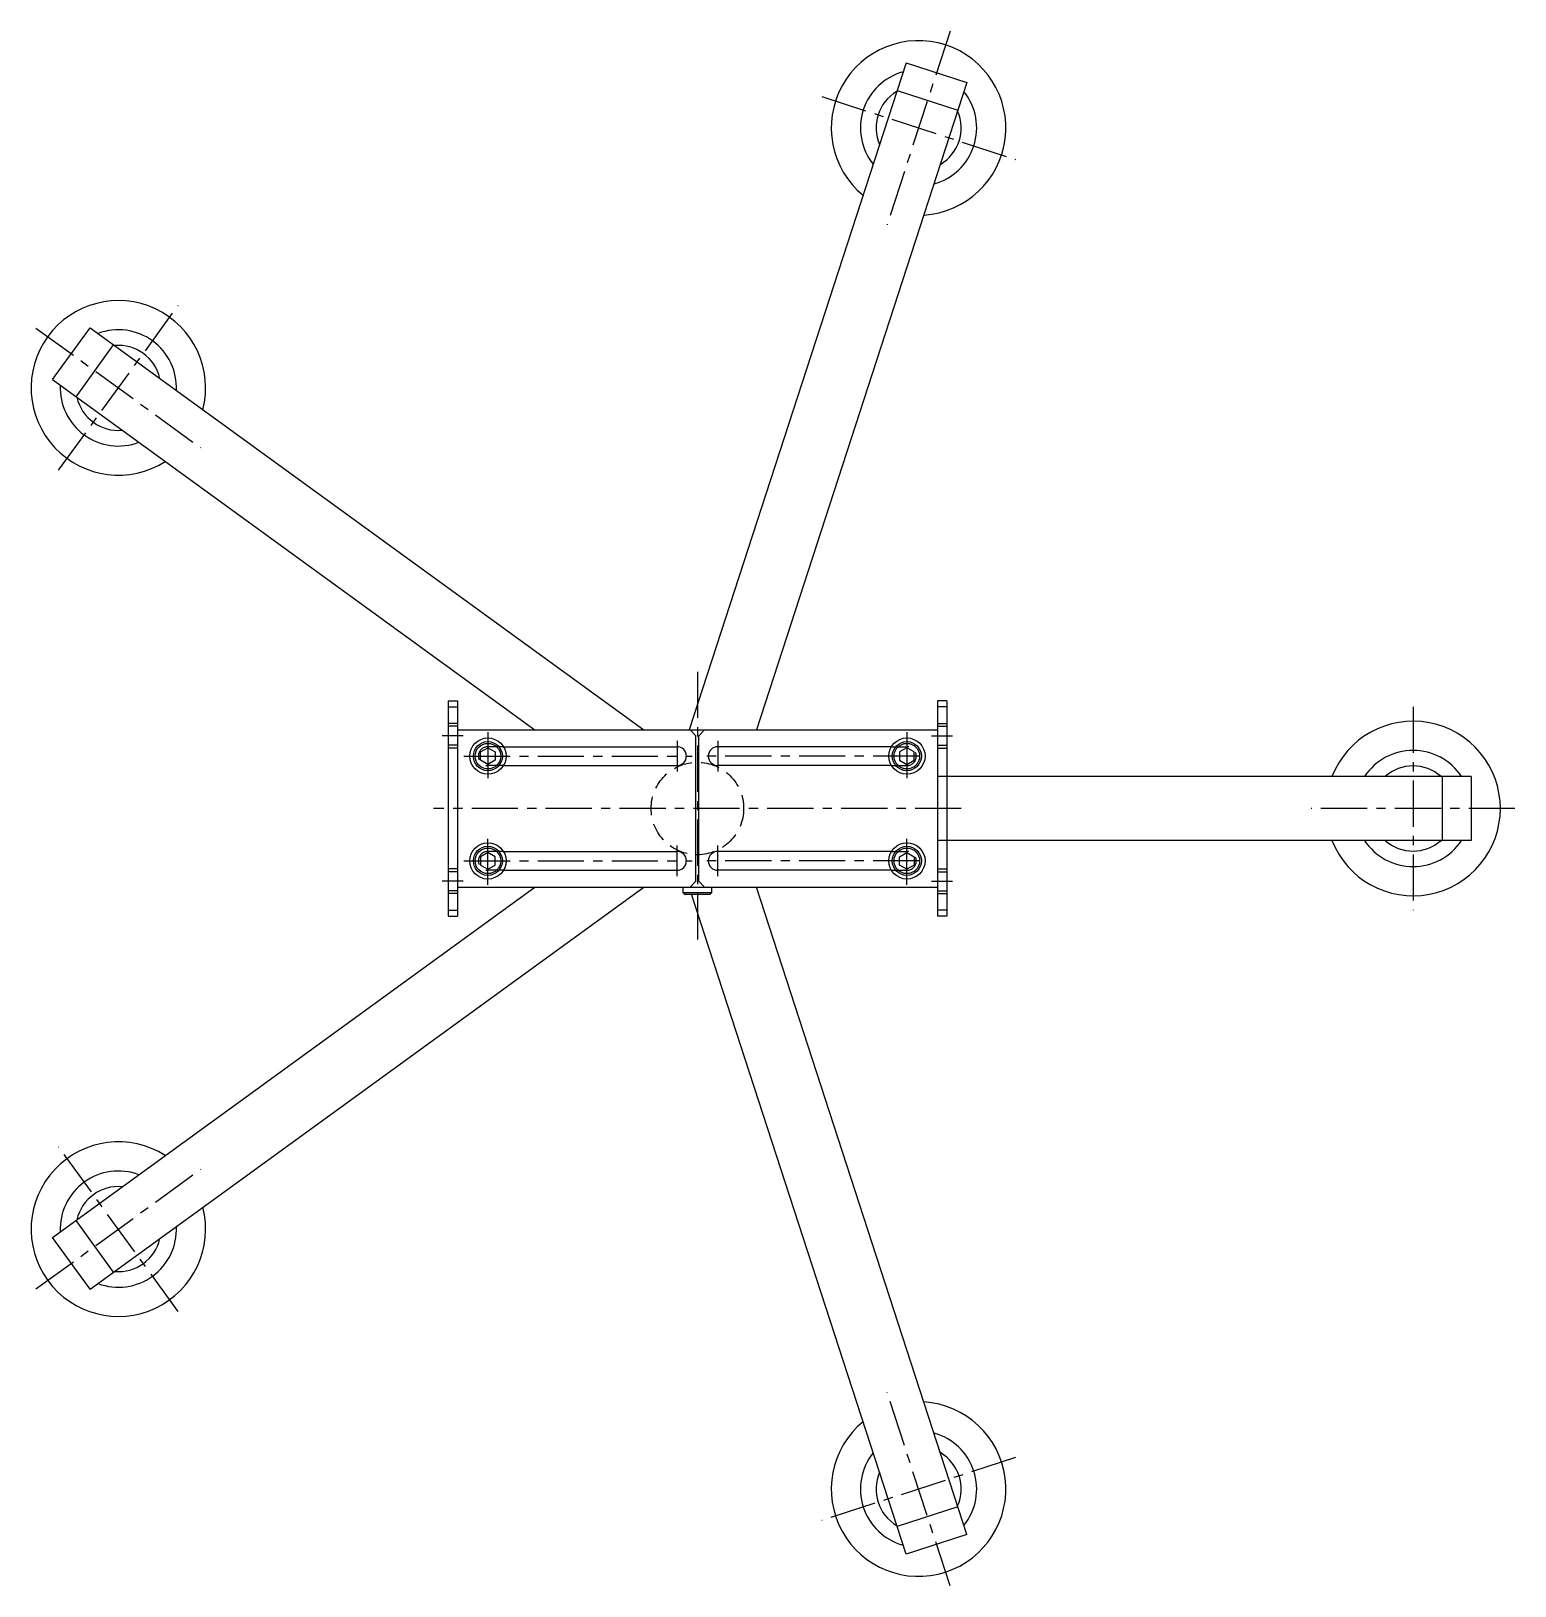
# Model space of a CAD drawing. Extents: x 0 to 1220, y -8 to 1254.
# Drawn here: x 0 to 510, y 719 to 1254 of the extents above; entities that cross this region are included whole.
import ezdxf

# ---------------------------------------------------------------- set-up
doc = ezdxf.new("R2010")
doc.units = 0
doc.header["$LTSCALE"] = 0.5
doc.linetypes.add('CENTER', pattern=[50.8, 31.75, -6.35, 6.35, -6.35])
doc.linetypes.add('DASHED', pattern=[19.05, 12.7, -6.35])
doc.layers.get('0').update_dxf_attribs({"linetype": 'CONTINUOUS'})
doc.layers.add('CENTER', color=1, linetype='CENTER')

msp = doc.modelspace()

# ---------------------------------------------------------------- linework, layer by layer
at = {"color": 7, "linetype": 'CONTINUOUS'}
for p, q in [((300.76, 1242.91), (226.22, 1013.53)), ((300.76, 1242.91), (321.68, 1236.11)), ((321.68, 1236.11), (249.36, 1013.53)), ((297.66, 1233.4), (318.59, 1226.6)), ((7.35, 1133.98), (20.29, 1151.78)), ((20.29, 1151.78), (210.57, 1013.53)), ((15.44, 1128.1), (28.38, 1145.9)), ((7.35, 1133.98), (173.14, 1013.53)), ((143.32, 1023.53), (146.52, 1023.53)), ((143.32, 1023.53), (143.32, 949.53)), ((143.32, 1021.53), (146.52, 1021.53)), ((146.52, 1023.53), (146.52, 949.53)), ((314.72, 1023.53), (311.52, 1023.53)), ((311.52, 1023.53), (311.52, 949.53)), ((314.72, 1021.53), (311.52, 1021.53)), ((314.72, 1023.53), (314.72, 949.53)), ((146.52, 1015.78), (143.32, 1015.78)), ((311.52, 1015.78), (314.72, 1015.78)), ((146.52, 1014.78), (143.32, 1014.78)), ((146.52, 1013.53), (311.52, 1013.53)), ((228.52, 1011.53), (226.52, 1013.53)), ((228.52, 961.53), (228.52, 1011.53)), ((229.52, 1011.53), (231.52, 1013.53)), ((229.52, 961.53), (229.52, 1011.53)), ((311.52, 1014.78), (314.72, 1014.78)), ((146.52, 1008.28), (143.32, 1008.28)), ((146.52, 1007.28), (143.32, 1007.28)), ((154.52, 1005.97), (157.02, 1007.42)), ((154.52, 1003.09), (154.52, 1005.97)), ((157.02, 1007.42), (159.52, 1005.97)), ((159.52, 1005.97), (159.52, 1003.09)), ((162.36, 1007.78), (222.02, 1007.78)), ((295.68, 1007.78), (236.02, 1007.78)), ((301.02, 1007.42), (298.52, 1005.97)), ((298.52, 1005.97), (298.52, 1003.09)), ((303.52, 1005.97), (301.02, 1007.42)), ((303.52, 1003.09), (303.52, 1005.97)), ((311.52, 1008.28), (314.72, 1008.28)), ((311.52, 1007.28), (314.72, 1007.28)), ((157.02, 1001.64), (154.52, 1003.09)), ((159.52, 1003.09), (157.02, 1001.64)), ((162.36, 1001.28), (222.02, 1001.28)), ((295.68, 1001.28), (236.02, 1001.28)), ((298.52, 1003.09), (301.02, 1001.64)), ((301.02, 1001.64), (303.52, 1003.09)), ((495.02, 997.53), (311.52, 997.53)), ((485.02, 997.53), (485.02, 975.53)), ((495.02, 997.53), (495.02, 975.53)), ((495.02, 975.53), (311.52, 975.53)), ((157.02, 971.42), (154.52, 969.97)), ((154.52, 969.97), (154.52, 967.09)), ((159.52, 969.97), (157.02, 971.42)), ((159.52, 967.09), (159.52, 969.97)), ((162.36, 971.78), (222.02, 971.78)), ((295.68, 971.78), (236.02, 971.78)), ((298.52, 969.97), (301.02, 971.42)), ((298.52, 967.09), (298.52, 969.97)), ((301.02, 971.42), (303.52, 969.97)), ((303.52, 969.97), (303.52, 967.09)), ((146.52, 965.78), (143.32, 965.78)), ((146.52, 964.78), (143.32, 964.78)), ((154.52, 967.09), (157.02, 965.64)), ((157.02, 965.64), (159.52, 967.09)), ((162.36, 965.28), (222.02, 965.28)), ((295.68, 965.28), (236.02, 965.28)), ((301.02, 965.64), (298.52, 967.09)), ((303.52, 967.09), (301.02, 965.64)), ((311.52, 965.78), (314.72, 965.78)), ((311.52, 964.78), (314.72, 964.78)), ((7.35, 839.08), (173.14, 959.53)), ((20.29, 821.28), (210.57, 959.53)), ((146.52, 958.28), (143.32, 958.28)), ((146.52, 957.28), (143.32, 957.28)), ((146.52, 959.53), (311.52, 959.53)), ((224.02, 959.53), (224.02, 957.68)), ((224.02, 957.68), (224.62, 957.08)), ((224.02, 957.68), (234.02, 957.68)), ((224.62, 957.08), (233.42, 957.08)), ((226.52, 959.53), (228.52, 961.53)), ((300.76, 730.15), (227.02, 957.08)), ((231.52, 959.53), (229.52, 961.53)), ((233.42, 957.08), (234.02, 957.68)), ((234.02, 957.68), (234.02, 959.53)), ((321.68, 736.95), (249.36, 959.53)), ((311.52, 958.28), (314.72, 958.28)), ((311.52, 957.28), (314.72, 957.28)), ((143.32, 951.53), (146.52, 951.53)), ((314.72, 951.53), (311.52, 951.53)), ((143.32, 949.53), (146.52, 949.53)), ((314.72, 949.53), (311.52, 949.53)), ((28.38, 827.16), (15.44, 844.95)), ((20.29, 821.28), (7.35, 839.08)), ((318.59, 746.46), (297.66, 739.66)), ((321.68, 736.95), (300.76, 730.15))]:
    msp.add_line(p, q, dxfattribs=at)
at = {"color": 3, "linetype": 'DASHED'}
for p, q in [((162.36, 1007.78), (157.02, 1007.78)), ((295.68, 1007.78), (301.02, 1007.78)), ((162.36, 1001.28), (157.02, 1001.28)), ((295.68, 1001.28), (301.02, 1001.28)), ((162.36, 971.78), (157.02, 971.78)), ((295.68, 971.78), (301.02, 971.78)), ((162.36, 965.28), (157.02, 965.28)), ((295.68, 965.28), (301.02, 965.28))]:
    msp.add_line(p, q, dxfattribs=at)
at = {"color": 7, "linetype": 'CONTINUOUS'}
for centre, radius in [((157.02, 1004.53), 6.25), ((301.02, 1004.53), 6.25), ((157.02, 1004.53), 5), ((157.02, 1004.53), 4.4), ((301.02, 1004.53), 5), ((301.02, 1004.53), 4.4), ((157.02, 968.53), 6.25), ((157.02, 968.53), 5), ((157.02, 968.53), 4.4), ((301.02, 968.53), 6.25), ((301.02, 968.53), 5), ((301.02, 968.53), 4.4)]:
    msp.add_circle(centre, radius, dxfattribs=at)
at = {"color": 3, "linetype": 'DASHED'}
msp.add_circle((229.02, 986.53), 15.9, dxfattribs=at)
at = {"color": 7, "linetype": 'CONTINUOUS'}
for centre, radius, start, end in [((305.04, 1220.49), 30, 273.5102, 230.4898), ((305.04, 1220.49), 19.98, 105.4086, 218.5914), ((305.04, 1220.49), 14.62, 120.8094, 203.1906), ((305.04, 1220.49), 19.98, 285.4086, 38.5914), ((305.04, 1220.49), 14.62, 300.8094, 23.1906), ((30, 1131.12), 30, 345.5102, 302.4898), ((30, 1131.12), 19.98, 357.4086, 110.5914), ((30, 1131.12), 14.62, 12.8094, 95.1906), ((30, 1131.12), 19.98, 177.4086, 290.5914), ((30, 1131.12), 14.62, 192.8094, 275.1906), ((475.02, 986.53), 30, 201.5102, 158.4898), ((222.02, 1004.53), 3.25, 270, 90), ((236.02, 1004.53), 3.25, 90, 270), ((475.02, 986.53), 19.98, 33.4086, 146.5914), ((475.02, 986.53), 14.62, 48.8094, 131.1906), ((475.02, 986.53), 19.98, 213.4086, 326.5914), ((475.02, 986.53), 14.62, 228.8094, 311.1906), ((222.02, 968.53), 3.25, 270, 90), ((236.02, 968.53), 3.25, 90, 270), ((30, 841.93), 30, 57.5102, 14.4898), ((30, 841.93), 19.98, 69.4086, 182.5914), ((30, 841.93), 14.62, 84.8094, 167.1906), ((30, 841.93), 19.98, 249.4086, 2.5914), ((30, 841.93), 14.62, 264.8094, 347.1906), ((305.04, 752.57), 30, 129.5102, 86.4898), ((305.04, 752.57), 19.98, 321.4086, 74.5914), ((305.04, 752.57), 19.98, 141.4086, 254.5914), ((305.04, 752.57), 14.62, 336.8094, 59.1906), ((305.04, 752.57), 14.62, 156.8094, 239.1906)]:
    msp.add_arc(centre, radius, start, end, dxfattribs=at)
at = {"color": 3, "linetype": 'DASHED'}
for centre, start, end in [((157.02, 1004.53), 90, 270), ((301.02, 1004.53), 270, 90), ((157.02, 968.53), 90, 270), ((301.02, 968.53), 270, 90)]:
    msp.add_arc(centre, 3.25, start, end, dxfattribs=at)
at = {"layer": 'CENTER', "color": 1, "linetype": 'CENTER'}
for p, q in [((315.85, 1253.78), (294.22, 1187.2)), ((271.75, 1231.3), (338.32, 1209.67)), ((9.43, 1102.81), (50.57, 1159.44)), ((1.68, 1151.7), (58.32, 1110.55)), ((229.02, 1033.53), (229.02, 939.53)), ((475.02, 1021.53), (475.02, 951.53)), ((148.52, 1011.53), (141.32, 1011.53)), ((157.02, 1012.78), (157.02, 996.28)), ((301.02, 1012.78), (301.02, 996.28)), ((309.52, 1011.53), (316.72, 1011.53)), ((222.02, 1009.78), (222.02, 999.28)), ((236.02, 1009.78), (236.02, 999.28)), ((148.77, 1004.53), (227.27, 1004.53)), ((305.27, 1004.53), (230.77, 1004.53)), ((319.72, 986.53), (138.32, 986.53)), ((510.02, 986.53), (440.02, 986.53)), ((157.02, 960.28), (157.02, 976.78)), ((222.02, 963.28), (222.02, 973.78)), ((236.02, 963.28), (236.02, 973.78)), ((301.02, 960.28), (301.02, 976.78)), ((148.77, 968.53), (227.27, 968.53)), ((305.27, 968.53), (230.77, 968.53)), ((148.52, 961.53), (141.32, 961.53)), ((309.52, 961.53), (316.72, 961.53)), ((50.57, 813.62), (9.43, 870.25)), ((1.68, 821.36), (58.32, 862.51)), ((315.85, 719.28), (294.22, 785.86)), ((338.32, 763.38), (271.75, 741.75))]:
    msp.add_line(p, q, dxfattribs=at)

doc.saveas('drawing.dxf')
